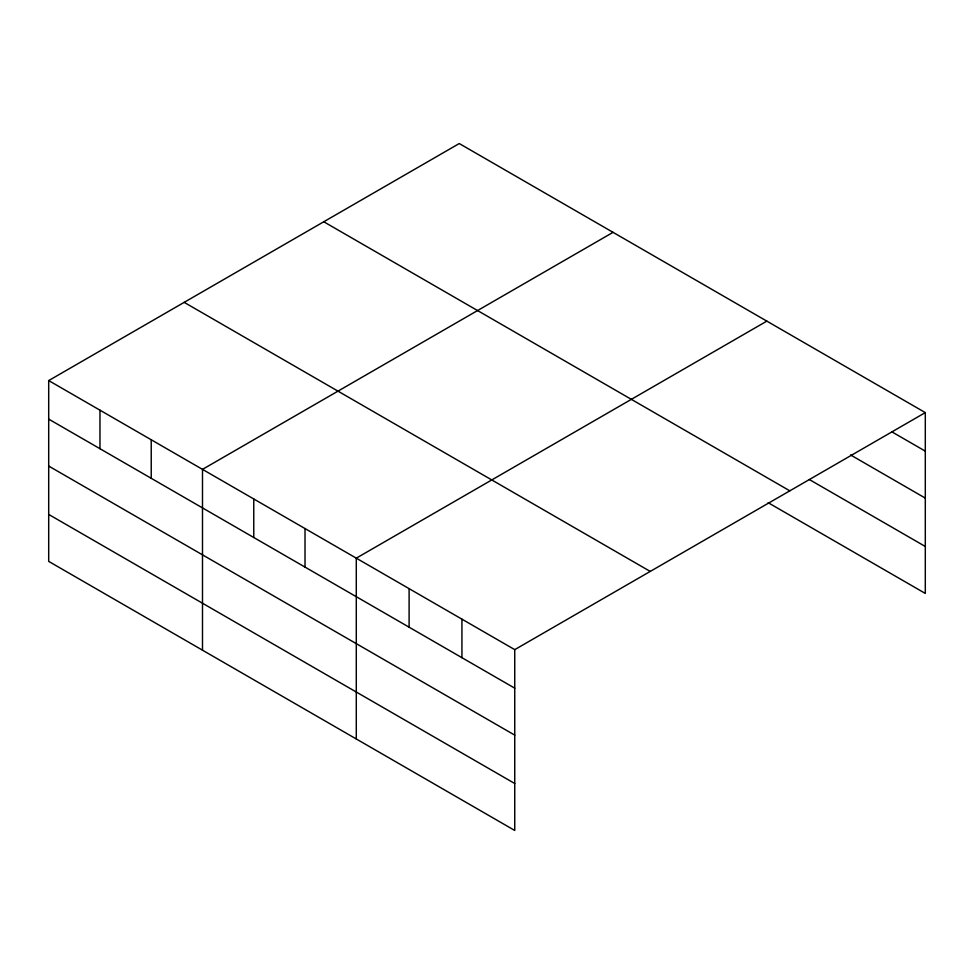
<?xml version="1.0" encoding="UTF-8"?>
<svg xmlns="http://www.w3.org/2000/svg" width="974" height="974" viewBox="0 0 974 974"><rect width="100%" height="100%" fill="white"/><g stroke="black" fill="none" stroke-linecap="round" stroke-linejoin="round"><path stroke-width="1.46" d="M514.747 735.126L514.747 649.646L48.7 380.578L48.7 561.389L514.747 830.457L514.747 735.126L48.7 466.059M768.133 502.681L925.3 593.422L925.3 412.611L459.253 143.543L48.7 380.578M613.048 232.336L202.495 469.371L202.495 650.182M766.842 321.128L356.289 558.163L356.289 738.974M514.747 649.646L925.3 412.611M891.807 431.811L925.3 451.145M850.582 454.955L925.3 498.104M809.357 479.537L925.3 546.475M323.77 221.768L789.817 490.835M184.183 302.354L650.23 571.421M48.7 419.112L514.747 688.18M48.7 514.43L514.747 783.51M461.932 619.147L461.932 657.681M409.104 588.661L409.104 627.195M305.02 528.565L305.02 567.099M253.764 498.968L253.764 537.502M151.226 439.773L151.226 478.307M99.969 410.176L99.969 448.71"/></g></svg>
